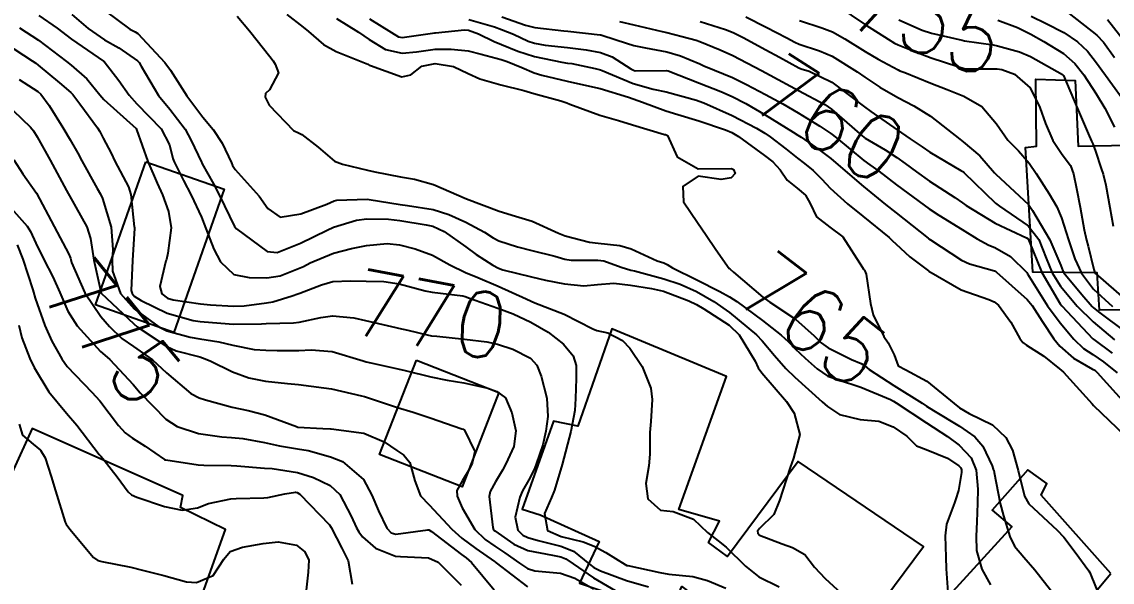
# Model space of a CAD drawing. Header units: metres. Extents: x 318500 to 325275, y 7408834 to 7428799.
# Drawn here: x 322709.2 to 322775.1, y 7418414.8 to 7418448.7 of the extents above; entities that cross this region are included whole.
import ezdxf
from ezdxf.enums import TextEntityAlignment as Align

# ---------------------------------------------------------------- set-up
doc = ezdxf.new("R2010")
doc.units = ezdxf.units.M
doc.header["$MEASUREMENT"] = 0
for name, color, linetype in [('Cotas', 45, 'Continuous'), ('Curvas de Nivel 1m', 11, 'Continuous'), ('Curvas de Nivel 5m', 15, 'Continuous'), ('Edificações', 30, 'Continuous'), ('Vias Primárias', 230, 'Continuous')]:
    doc.layers.add(name, color=color, linetype=linetype)
doc.styles.add('Style-STANDARD', font='STANDARD.shx')

msp = doc.modelspace()

# ---------------------------------------------------------------- linework, layer by layer
at = {"layer": 'Curvas de Nivel 1m', "flags": 128}
for points, elevation in [([(322710.201, 7418449.066), (322711.313, 7418448.299), (322712.18, 7418447.643), (322714.124, 7418446.297), (322714.16, 7418446.275), (322715.043, 7418445.136), (322715.658, 7418444.237), (322716.132, 7418443.717), (322717.598, 7418442.215), (322718.1, 7418441.23), (322718.306, 7418440.42), (322718.383, 7418440.206), (322718.962, 7418439.085), (322719.415, 7418438.19), (322720.04, 7418436.855), (322720.313, 7418436.176), (322720.78, 7418434.931), (322721.186, 7418434.162), (322721.999, 7418433.399), (322722.927, 7418433.21), (322723.996, 7418433.189), (322724.797, 7418433.319), (322726.005, 7418433.787), (322726.22, 7418433.883), (322726.612, 7418434.091), (322728.016, 7418434.673), (322729.114, 7418434.964), (322730.021, 7418435.153), (322731.262, 7418435.271), (322732.022, 7418435.188), (322732.967, 7418434.953), (322734.016, 7418434.557), (322735.066, 7418433.979), (322736.003, 7418433.502), (322736.758, 7418433.2), (322737.991, 7418432.683), (322739.686, 7418431.914), (322739.978, 7418431.771), (322740.21, 7418431.674), (322741.967, 7418430.995), (322743.716, 7418430.101), (322743.952, 7418429.999), (322744.609, 7418429.85), (322745.502, 7418429.394), (322745.941, 7418428.925), (322746.692, 7418427.822), (322747.22, 7418426.508), (322747.308, 7418425.816), (322747.213, 7418424.483), (322747.152, 7418423.817), (322747.151, 7418422.523), (322747.103, 7418421.817), (322746.91, 7418420.743), (322747.035, 7418419.818), (322747.81, 7418419.121), (322748.568, 7418419.039), (322749.802, 7418418.582), (322750.654, 7418417.767), (322751.29, 7418417.262), (322751.781, 7418416.89), (322752.946, 7418415.738), (322753.76, 7418415.095), (322754.976, 7418414.487)], 769), ([(322712.203, 7418449.131), (322713.18, 7418448.275), (322714.18, 7418447.585), (322715.034, 7418447.108), (322716.171, 7418446.332), (322716.265, 7418446.229), (322716.399, 7418445.995), (322717.439, 7418444.217), (322718.128, 7418443.389), (322719.054, 7418442.196), (322719.415, 7418441.502), (322720.042, 7418440.181), (322720.057, 7418440.148), (322720.089, 7418440.095), (322720.771, 7418438.87), (322721.126, 7418438.164), (322722.032, 7418436.303), (322722.149, 7418436.149), (322724.016, 7418434.779), (322724.622, 7418434.727), (322726.022, 7418435.292), (322727.636, 7418436.076), (322728.033, 7418436.261), (322729.407, 7418436.688), (322730.041, 7418436.759), (322731.342, 7418436.729), (322732.039, 7418436.649), (322733.628, 7418436.404), (322734.035, 7418436.309), (322734.712, 7418435.983), (322736.021, 7418435.066), (322736.662, 7418434.605), (322737.666, 7418433.945), (322738.007, 7418433.767), (322738.27, 7418433.672), (322740, 7418433.246), (322740.854, 7418433.045), (322741.994, 7418432.818), (322743.157, 7418432.708), (322743.994, 7418432.787), (322744.983, 7418432.858), (322745.994, 7418432.744), (322747.259, 7418432.55), (322747.988, 7418432.376), (322749.526, 7418431.787), (322749.977, 7418431.574), (322750.428, 7418431.319), (322751.958, 7418430.314), (322752.556, 7418429.744), (322753.524, 7418428.144), (322753.71, 7418427.732), (322753.926, 7418427.436), (322755.424, 7418425.707), (322755.89, 7418425.001), (322756.229, 7418423.695), (322755.856, 7418422.27), (322755.643, 7418421.703), (322755.21, 7418420.328), (322755, 7418419.712), (322754.657, 7418418.868), (322753.794, 7418418.011), (322753.677, 7418417.845), (322753.68, 7418417.731), (322753.789, 7418417.607), (322755.161, 7418417.087), (322755.782, 7418416.874), (322756.531, 7418416.442), (322757.118, 7418415.68), (322757.76, 7418414.996), (322759.208, 7418413.655)], 768), ([(322714.206, 7418449.348), (322715.709, 7418448.237), (322716.03, 7418448.075), (322716.187, 7418447.968), (322717.833, 7418446.213), (322718.163, 7418445.765), (322719.153, 7418444.195), (322720.121, 7418442.921), (322720.743, 7418442.171), (322721.288, 7418441.348), (322721.852, 7418440.154), (322721.925, 7418439.99), (322722.084, 7418439.748), (322723.535, 7418438.135), (322724.049, 7418437.381), (322724.792, 7418436.87), (322726.044, 7418437.064), (322727.632, 7418437.655), (322728.057, 7418437.854), (322728.228, 7418437.897), (322730.058, 7418437.941), (322730.174, 7418437.932), (322732.054, 7418437.627), (322732.493, 7418437.574), (322734.05, 7418437.331), (322735.004, 7418437.022), (322736.039, 7418436.558), (322737.164, 7418435.953), (322737.691, 7418435.609), (322738.025, 7418435.429), (322739.159, 7418435.06), (322740.019, 7418434.846), (322741.414, 7418434.498), (322742.014, 7418434.317), (322742.391, 7418434.261), (322744.014, 7418434.258), (322744.367, 7418434.208), (322745.417, 7418433.839), (322746.007, 7418433.657), (322746.23, 7418433.604), (322748, 7418433.127), (322748.995, 7418432.795), (322749.989, 7418432.364), (322751.026, 7418431.764), (322751.97, 7418431.097), (322753.6, 7418429.733), (322753.946, 7418429.372), (322754.699, 7418428.48), (322755.389, 7418427.708), (322755.922, 7418427.18), (322757.585, 7418425.675), (322757.896, 7418425.4), (322758.634, 7418424.917), (322759.884, 7418424.61), (322761.006, 7418424.511), (322761.878, 7418424.175), (322762.707, 7418423.607), (322763.286, 7418423.02), (322763.862, 7418422.796), (322765.156, 7418422.278), (322765.852, 7418421.798), (322765.964, 7418421.681), (322766.011, 7418421.568), (322766.017, 7418421.398), (322765.831, 7418420.323), (322765.653, 7418419.741), (322765.577, 7418419.572), (322765.094, 7418418.283), (322765.021, 7418417.578), (322765.066, 7418416.288), (322765.084, 7418415.577), (322765.172, 7418414.153)], 767), ([(322758.473, 7418449.667), (322760.203, 7418448.508), (322761.575, 7418447.629), (322761.962, 7418447.398), (322762.187, 7418447.289), (322763.385, 7418446.804), (322764.179, 7418446.514), (322765.776, 7418445.972), (322766.173, 7418445.864), (322766.447, 7418445.84), (322768.173, 7418445.845), (322768.444, 7418445.807), (322769.217, 7418445.524), (322770.158, 7418444.682), (322770.744, 7418443.504), (322771.089, 7418442.537), (322771.534, 7418441.496), (322772.102, 7418440.662), (322772.591, 7418439.978), (322772.782, 7418439.48), (322772.967, 7418438.586), (322773.194, 7418437.473), (322773.424, 7418436.085), (322773.572, 7418435.467), (322773.674, 7418435.112), (322774.012, 7418433.702), (322774.065, 7418433.514), (322774.11, 7418433.458), (322775.986, 7418431.819)], 756), ([(322772.512, 7418449.189), (322774.196, 7418447.877), (322774.589, 7418447.454), (322775.271, 7418446.534)], 752), ([(322722.203, 7418449.022), (322722.944, 7418448.142), (322724.175, 7418446.589), (322724.369, 7418446.325), (322724.498, 7418446.125), (322724.689, 7418445.596), (322724.147, 7418444.567), (322723.922, 7418444.354), (322723.891, 7418444.132), (322724.133, 7418443.644), (322725.602, 7418442.108), (322725.948, 7418441.942), (322726.108, 7418441.859), (322727.104, 7418441.089), (322728.092, 7418440.259), (322728.567, 7418440.065), (322730.085, 7418439.699), (322730.522, 7418439.604), (322732.079, 7418439.298), (322732.93, 7418439.154), (322734.073, 7418438.832), (322736.06, 7418437.97), (322738.049, 7418437.227), (322739.041, 7418436.93), (322740.041, 7418436.624), (322741.632, 7418435.894), (322742.028, 7418435.736), (322743.505, 7418435.348), (322744.024, 7418435.29), (322745.335, 7418435.152), (322746.021, 7418434.939), (322747.609, 7418434.219), (322748.013, 7418434.087), (322748.201, 7418433.996), (322748.522, 7418433.802), (322749.999, 7418433.072), (322751.383, 7418432.365), (322751.984, 7418432.04), (322752.426, 7418431.746), (322753.963, 7418430.606), (322755.11, 7418429.713), (322755.544, 7418429.304), (322755.942, 7418428.888), (322756.562, 7418428.316), (322757.28, 7418427.68), (322757.924, 7418427.243), (322758.578, 7418427.005), (322759.914, 7418426.571), (322761.706, 7418425.819), (322761.901, 7418425.716), (322762.055, 7418425.618), (322763.882, 7418424.413), (322765.154, 7418423.577), (322765.865, 7418423.061), (322766.595, 7418422.297), (322766.903, 7418421.554), (322766.998, 7418420.387), (322766.983, 7418419.553), (322766.944, 7418418.411), (322766.887, 7418417.554), (322766.92, 7418416.692), (322767.242, 7418415.548), (322767.756, 7418414.599)], 766), ([(322728.202, 7418448.888), (322729.53, 7418448.057), (322730.186, 7418447.617), (322731.163, 7418447.018), (322732.178, 7418446.782), (322733.044, 7418446.872), (322734.18, 7418447.023), (322735.139, 7418447.022), (322736.18, 7418446.925), (322736.95, 7418446.731), (322738.175, 7418446.403), (322738.53, 7418446.291), (322739.409, 7418445.921), (322740.165, 7418445.596), (322740.62, 7418445.449), (322742.158, 7418445.093), (322743.15, 7418444.88), (322744.152, 7418444.639), (322745.862, 7418444.116), (322746.143, 7418444.024), (322746.705, 7418443.824), (322748.132, 7418443.304), (322748.845, 7418443.084), (322750.124, 7418442.697), (322751.724, 7418442.148), (322752.113, 7418441.983), (322752.515, 7418441.746), (322754.099, 7418440.601), (322754.589, 7418440.217), (322755.039, 7418439.716), (322755.465, 7418439.093), (322756.074, 7418438.608), (322756.568, 7418438.193), (322756.863, 7418437.688), (322757.247, 7418436.881), (322758.039, 7418436.264), (322758.824, 7418435.662), (322760.012, 7418433.816), (322760.082, 7418433.72), (322760.136, 7418433.648), (322760.237, 7418433.417), (322760.513, 7418431.642), (322760.66, 7418430.95), (322761.312, 7418429.63), (322761.575, 7418429.254), (322761.939, 7418428.526), (322762.179, 7418427.863), (322762.645, 7418427.609), (322763.92, 7418426.925), (322765.567, 7418425.573), (322765.896, 7418425.312), (322766.47, 7418424.983), (322767.881, 7418424.283), (322768.682, 7418423.528), (322769.099, 7418422.758), (322769.439, 7418421.516), (322769.827, 7418419.979), (322770.083, 7418419.507), (322771.796, 7418417.906), (322772.187, 7418417.484), (322772.891, 7418416.583), (322773.705, 7418415.461), (322773.768, 7418415.353), (322774.542, 7418413.448)], 764), ([(322730.202, 7418448.867), (322731.54, 7418448.03), (322731.947, 7418447.783), (322732.187, 7418447.741), (322734.006, 7418447.993), (322734.162, 7418448.019), (322734.19, 7418448.019), (322735.958, 7418448.207), (322736.193, 7418448.183), (322736.792, 7418447.961), (322737.741, 7418447.503), (322738.184, 7418447.318), (322739.173, 7418446.918), (322740.177, 7418446.576), (322741.834, 7418446.233), (322742.173, 7418446.191), (322742.439, 7418446.152), (322743.842, 7418445.865), (322744.169, 7418445.787), (322744.279, 7418445.748), (322746.157, 7418444.947), (322747.367, 7418444.603), (322748.15, 7418444.45), (322749.976, 7418443.949), (322750.142, 7418443.89), (322750.423, 7418443.776), (322752.129, 7418443.02), (322753.614, 7418442.239), (322754.113, 7418441.946), (322754.445, 7418441.725), (322755.383, 7418440.991), (322756.097, 7418440.433), (322756.517, 7418440.117), (322757.041, 7418439.686), (322757.561, 7418439.156), (322758.074, 7418438.607), (322759.116, 7418437.659), (322760.049, 7418436.918), (322761.63, 7418435.626), (322761.837, 7418435.432), (322762.026, 7418435.236), (322762.874, 7418434.463), (322764.01, 7418433.61), (322764.04, 7418433.59), (322765.993, 7418432.464), (322767.662, 7418431.868), (322767.983, 7418431.745), (322768.236, 7418431.536), (322768.985, 7418430.505), (322769.533, 7418429.516), (322769.711, 7418429.277), (322769.946, 7418429.121), (322770.986, 7418428.453), (322771.932, 7418427.674), (322772.037, 7418427.595), (322772.175, 7418427.486), (322773.901, 7418425.556), (322773.994, 7418425.459), (322775.874, 7418423.667)], 763), ([(322736.203, 7418448.821), (322737.77, 7418448.373), (322738.194, 7418448.226), (322738.909, 7418447.929), (322739.792, 7418447.521), (322740.185, 7418447.384), (322740.823, 7418447.264), (322742.182, 7418447.125), (322743.304, 7418446.996), (322744.18, 7418446.833), (322744.886, 7418446.559), (322746.011, 7418445.832), (322746.169, 7418445.75), (322746.272, 7418445.726), (322748.169, 7418445.734), (322748.259, 7418445.718), (322750.158, 7418444.971), (322751.445, 7418444.467), (322752.146, 7418444.163), (322752.964, 7418443.742), (322754.13, 7418443.059), (322755.819, 7418441.999), (322756.112, 7418441.82), (322756.304, 7418441.697), (322757.382, 7418440.96), (322758.097, 7418440.409), (322758.974, 7418439.661), (322760.076, 7418438.71), (322761.405, 7418437.63), (322762.053, 7418437.121), (322763.984, 7418435.591), (322764.008, 7418435.568), (322764.03, 7418435.553), (322764.136, 7418435.482), (322766.017, 7418434.259), (322766.491, 7418434.039), (322768.011, 7418433.619), (322768.065, 7418433.594), (322768.131, 7418433.538), (322769.985, 7418431.871), (322770.283, 7418431.507), (322770.894, 7418430.573), (322771.596, 7418429.494), (322771.946, 7418429.061), (322772.786, 7418428.325), (322773.932, 7418427.667), (322774.063, 7418427.59), (322774.212, 7418427.456), (322775.902, 7418425.58)], 762), ([(322738.206, 7418448.978), (322739.643, 7418448.474), (322740.196, 7418448.332), (322741.952, 7418448.134), (322742.193, 7418448.109), (322744.153, 7418447.898), (322744.19, 7418447.892), (322744.309, 7418447.858), (322745.744, 7418447.395), (322746.184, 7418447.25), (322746.896, 7418447.11), (322748.181, 7418446.878), (322749.011, 7418446.631), (322750.174, 7418446.14), (322750.426, 7418446.03), (322751.074, 7418445.766), (322752.163, 7418445.31), (322753.001, 7418444.898), (322754.148, 7418444.288), (322755.199, 7418443.714), (322756.132, 7418443.167), (322757.44, 7418442.361), (322758.114, 7418441.922), (322758.438, 7418441.667), (322760.097, 7418440.3), (322760.472, 7418440.022), (322761.003, 7418439.636), (322762.078, 7418438.815), (322763.743, 7418437.595), (322764.057, 7418437.372), (322764.644, 7418436.991), (322766.038, 7418436.12), (322766.956, 7418435.556), (322767.654, 7418435.173), (322768.025, 7418435.014), (322768.969, 7418434.476), (322769.949, 7418433.511), (322770.009, 7418433.425), (322771.215, 7418431.498), (322771.965, 7418430.462), (322772.795, 7418429.477), (322773.389, 7418428.913), (322773.941, 7418428.54), (322774.593, 7418428.107), (322775.423, 7418427.438)], 761), ([(322750.204, 7418448.704), (322751.742, 7418448.211), (322752.194, 7418448.039), (322752.802, 7418447.744), (322754.183, 7418446.999), (322755.005, 7418446.544), (322756.172, 7418445.901), (322756.317, 7418445.843), (322756.804, 7418445.69), (322758.16, 7418445.028), (322759.987, 7418443.652), (322760.138, 7418443.529), (322760.526, 7418443.252), (322762.118, 7418442.146), (322762.901, 7418441.608), (322763.622, 7418441.114), (322764.102, 7418440.803), (322765.974, 7418439.689), (322766.091, 7418439.621), (322766.12, 7418439.599), (322766.149, 7418439.569), (322768.063, 7418437.717), (322768.309, 7418437.536), (322770.042, 7418436.337), (322770.69, 7418435.503), (322771.137, 7418434.381), (322771.491, 7418433.495), (322771.998, 7418432.686), (322773.012, 7418431.475), (322773.966, 7418430.516), (322775.263, 7418429.44)], 759), ([(322752.966, 7418448.985), (322754.199, 7418448.354), (322755.452, 7418447.711), (322755.937, 7418447.453), (322756.186, 7418447.338), (322757.424, 7418446.923), (322758.179, 7418446.606), (322759.703, 7418445.655), (322760.165, 7418445.328), (322761.066, 7418444.727), (322762.147, 7418444.103), (322763.124, 7418443.605), (322764.131, 7418442.98), (322765.914, 7418441.572), (322766.109, 7418441.425), (322767.118, 7418440.572), (322768.009, 7418439.541), (322768.089, 7418439.455), (322768.923, 7418438.681), (322770.062, 7418437.625), (322770.146, 7418437.509), (322770.308, 7418437.256), (322771.355, 7418435.497), (322772.014, 7418433.938), (322772.127, 7418433.604), (322772.2, 7418433.487), (322773.283, 7418432.178), (322773.904, 7418431.461), (322773.979, 7418431.385), (322774.299, 7418431.131), (322775.957, 7418429.869)], 758), ([(322756.206, 7418448.77), (322757.566, 7418448.313), (322758.196, 7418448.085), (322758.96, 7418447.662), (322760.182, 7418446.894), (322760.971, 7418446.431), (322762.172, 7418445.779), (322762.281, 7418445.728), (322762.579, 7418445.614), (322764.161, 7418444.975), (322765.138, 7418444.597), (322766.149, 7418444.189), (322767.245, 7418443.553), (322768.124, 7418442.504), (322768.807, 7418441.53), (322769.45, 7418440.867), (322770.096, 7418440.134), (322770.527, 7418439.506), (322771.305, 7418438.264), (322771.765, 7418437.493), (322772.05, 7418436.813), (322772.473, 7418435.483), (322772.87, 7418434.329), (322773.262, 7418433.471), (322773.996, 7418432.497), (322775.136, 7418431.443)], 757), ([(322768.209, 7418448.792), (322769.389, 7418448.335), (322770.196, 7418447.933), (322770.99, 7418447.502), (322772.183, 7418446.771), (322772.868, 7418446.171), (322773.405, 7418445.471), (322774.153, 7418444.316), (322774.683, 7418443.452), (322775.252, 7418442.314)], 754), ([(322770.213, 7418449.024), (322771.124, 7418448.583), (322772.198, 7418448.042), (322773.021, 7418447.478), (322773.624, 7418446.908), (322774.177, 7418446.199), (322774.486, 7418445.768), (322774.717, 7418445.452), (322776.141, 7418443.486)], 753), ([(322774.837, 7418448.824), (322775.918, 7418447.434)], 751), ([(322708.176, 7418447.39), (322709.809, 7418446.315), (322710.022, 7418446.175), (322710.158, 7418446.068), (322711.461, 7418444.983), (322712.141, 7418444.411), (322712.203, 7418444.352), (322712.26, 7418444.288), (322712.685, 7418443.729), (322713.756, 7418442.265), (322713.891, 7418442.047), (322714.104, 7418441.636), (322714.569, 7418440.727), (322714.807, 7418440.249), (322715.617, 7418438.687), (322715.769, 7418438.234), (322715.978, 7418436.284), (322715.987, 7418436.231), (322715.989, 7418436.19), (322715.86, 7418434.232), (322715.787, 7418432.429), (322715.848, 7418432.232), (322715.978, 7418432.087), (322716.391, 7418431.808), (322717.962, 7418431.039), (322719.543, 7418430.6), (322719.955, 7418430.546), (322721.712, 7418430.395), (322721.954, 7418430.384), (322723.674, 7418430.413), (322723.954, 7418430.423), (322725.604, 7418430.456), (322725.956, 7418430.496), (322727.255, 7418430.787), (322727.962, 7418430.897), (322729.25, 7418430.768), (322729.958, 7418430.602), (322731.791, 7418430.184), (322731.952, 7418430.149), (322732.527, 7418430.011), (322733.685, 7418429.732), (322733.947, 7418429.684), (322734.285, 7418429.648), (322735.945, 7418429.481), (322737.304, 7418429.31), (322737.942, 7418429.175), (322738.875, 7418428.861), (322739.934, 7418428.317), (322740.314, 7418427.906), (322740.584, 7418427.24), (322740.934, 7418425.9), (322740.983, 7418424.8), (322740.864, 7418423.9), (322740.68, 7418423.084), (322740.287, 7418421.906), (322740.163, 7418421.589), (322739.836, 7418420.96), (322739.456, 7418420.285), (322739.288, 7418419.918), (322739.016, 7418418.708), (322739.175, 7418417.919), (322739.474, 7418417.602), (322739.786, 7418417.46), (322740.396, 7418417.292), (322741.78, 7418416.938), (322742.55, 7418416.65), (322743.51, 7418415.864), (322743.767, 7418415.658), (322744.17, 7418415.448), (322745.755, 7418414.863), (322747.085, 7418414.482)], 771), ([(322709.01, 7418445.188), (322710.142, 7418444.475), (322710.328, 7418444.308), (322710.821, 7418443.612), (322711.652, 7418442.295), (322712.102, 7418441.537), (322712.554, 7418440.742), (322712.809, 7418440.279), (322713.734, 7418438.596), (322713.926, 7418438.262), (322714.056, 7418437.98), (322714.57, 7418436.252), (322714.671, 7418434.904), (322714.635, 7418434.251), (322714.663, 7418433.587), (322715.142, 7418432.243), (322715.966, 7418431.313), (322717.465, 7418430.215), (322717.948, 7418429.97), (322719.36, 7418429.605), (322719.943, 7418429.502), (322721.085, 7418429.306), (322721.94, 7418429.109), (322723.22, 7418428.854), (322723.937, 7418428.807), (322724.609, 7418428.792), (322725.937, 7418428.787), (322726.674, 7418428.825), (322727.937, 7418428.736), (322729.818, 7418428.164), (322729.931, 7418428.125), (322729.993, 7418428.112), (322730.288, 7418428.045), (322731.925, 7418427.685), (322732.355, 7418427.583), (322733.918, 7418427.2), (322734.899, 7418426.997), (322735.913, 7418426.825), (322737.351, 7418426.505), (322737.906, 7418426.315), (322738.435, 7418425.932), (322738.803, 7418425.01), (322739.049, 7418423.922), (322738.924, 7418422.988), (322738.444, 7418421.931), (322738.239, 7418421.539), (322737.833, 7418420.83), (322737.505, 7418420.264), (322737.432, 7418419.946), (322737.656, 7418418.079), (322737.712, 7418417.941), (322737.75, 7418417.901), (322737.789, 7418417.873), (322738.933, 7418417.075), (322739.778, 7418416.684), (322741.279, 7418416.391), (322741.774, 7418416.296), (322742.072, 7418416.184), (322742.52, 7418415.879), (322743.758, 7418415.032), (322745.65, 7418413.922)], 772), ([(322708.132, 7418443.822), (322709.709, 7418442.316), (322709.886, 7418442.092), (322710.104, 7418441.724), (322710.888, 7418440.302), (322711.883, 7418438.471), (322711.984, 7418438.291), (322712.058, 7418438.15), (322713.11, 7418436.274), (322713.331, 7418435.578), (322713.527, 7418434.267), (322713.98, 7418432.26), (322715.953, 7418430.403), (322716.158, 7418430.228), (322717.938, 7418429.029), (322718.511, 7418428.777), (322719.932, 7418428.403), (322720.106, 7418428.352), (322720.571, 7418428.17), (322721.92, 7418427.493), (322722.914, 7418427.141), (322723.912, 7418426.93), (322725.235, 7418426.786), (322725.909, 7418426.725), (322727.447, 7418426.537), (322727.906, 7418426.466), (322729.714, 7418426.052), (322729.899, 7418426.003), (322729.964, 7418425.984), (322731.89, 7418425.345), (322732.844, 7418425.047), (322733.881, 7418424.716), (322735.794, 7418424.047), (322735.871, 7418424.022), (322735.955, 7418423.969), (322736.577, 7418422.679), (322736.407, 7418421.962), (322736.221, 7418421.588), (322735.834, 7418420.925), (322735.482, 7418420.316), (322735.503, 7418419.973), (322735.809, 7418419.269), (322736.574, 7418417.958), (322737.19, 7418417.355), (322737.78, 7418416.938), (322738.378, 7418416.533), (322739.268, 7418415.918), (322739.765, 7418415.598), (322740.212, 7418415.457), (322741.761, 7418415.315), (322742.616, 7418415.018), (322743.748, 7418414.371)], 773), ([(322708.691, 7418440.331), (322709.238, 7418439.483), (322710.06, 7418438.31), (322711.14, 7418436.299), (322712.013, 7418434.624), (322712.11, 7418434.388), (322712.135, 7418434.288), (322712.177, 7418434.118), (322712.989, 7418432.275), (322713.959, 7418430.856), (322714.48, 7418430.252), (322715.22, 7418429.518), (322715.938, 7418429.022), (322717.076, 7418428.219), (322717.918, 7418427.428), (322719.395, 7418426.185), (322719.896, 7418425.92), (322720.275, 7418425.794), (322721.888, 7418425.357), (322722.872, 7418425.153), (322723.882, 7418424.902), (322725.792, 7418424.181), (322725.871, 7418424.156), (322727.388, 7418424.077), (322727.854, 7418424.054), (322727.87, 7418424.055), (322727.892, 7418424.047), (322729.867, 7418423.779), (322731.089, 7418423.259), (322731.857, 7418422.741), (322732.285, 7418422.444), (322732.647, 7418422.008), (322732.939, 7418420.898), (322733.279, 7418419.998), (322733.812, 7418419.45), (322735.19, 7418417.976), (322735.785, 7418417.428), (322736.625, 7418416.804), (322737.771, 7418416.01), (322737.815, 7418415.983), (322737.869, 7418415.939), (322739.749, 7418414.483)], 774), ([(322708.885, 7418435.193), (322709.245, 7418434.321), (322709.837, 7418432.458), (322709.875, 7418432.312), (322709.975, 7418431.955), (322710.558, 7418430.301), (322710.993, 7418429.347), (322711.587, 7418428.285), (322711.923, 7418427.82), (322713.414, 7418426.265), (322713.892, 7418425.736), (322715.032, 7418424.243), (322715.427, 7418423.798), (322715.862, 7418423.476), (322716.636, 7418422.996), (322717.811, 7418422.201), (322717.85, 7418422.18), (322717.881, 7418422.169), (322719.845, 7418421.866), (322720.177, 7418421.843), (322721.845, 7418421.822), (322722.185, 7418421.804), (322723.843, 7418421.67), (322724.326, 7418421.64), (322725.84, 7418421.408), (322726.821, 7418421.1), (322727.828, 7418420.613), (322728.407, 7418420.064), (322729.102, 7418418.755), (322729.417, 7418418.054), (322729.551, 7418417.816), (322729.785, 7418417.509), (322730.575, 7418416.829), (322731.773, 7418416.349), (322732.077, 7418416.319), (322733.773, 7418416.245), (322734.351, 7418415.984), (322735.749, 7418414.58)], 776), ([(322708.987, 7418430.324), (322709.181, 7418429.56), (322709.656, 7418428.314), (322709.922, 7418427.755), (322710.801, 7418426.296), (322711.881, 7418424.987), (322712.505, 7418424.274), (322713.852, 7418422.497), (322713.966, 7418422.373), (322714.082, 7418422.257), (322714.935, 7418421.142), (322715.606, 7418420.233), (322715.817, 7418420.053), (322716.136, 7418419.905), (322717.807, 7418419.338), (322718.863, 7418419.13), (322719.806, 7418419.269), (322720.46, 7418419.521), (322721.815, 7418419.805), (322722.139, 7418419.822), (322723.816, 7418419.861), (322724.046, 7418419.888), (322725.085, 7418420.107), (322725.719, 7418420.204), (322725.821, 7418420.193), (322725.994, 7418420.097), (322727.793, 7418418.237), (322727.893, 7418418.069), (322728.537, 7418416.822), (322728.911, 7418416.053), (322729.156, 7418414.641)], 777), ([(322709.009, 7418424.323), (322709.217, 7418423.673), (322709.858, 7418423.127), (322710.308, 7418422.757), (322710.587, 7418422.299), (322710.959, 7418421.168), (322711.216, 7418420.289), (322711.792, 7418418.408), (322711.855, 7418418.279), (322712.082, 7418417.982), (322713.509, 7418416.263), (322713.767, 7418416.085), (322714.008, 7418416.015), (322715.762, 7418415.674), (322716.477, 7418415.502), (322717.754, 7418415.161), (322719.141, 7418414.794), (322719.748, 7418414.741), (322720.742, 7418415.178), (322721.391, 7418416.156), (322721.775, 7418416.616), (322722.514, 7418416.876), (322723.78, 7418417.115), (322724.677, 7418417.215), (322725.779, 7418417.009), (322726.283, 7418416.601), (322726.532, 7418416.089), (322726.485, 7418415.364), (322726.356, 7418414.091)], 778)]:
    msp.add_lwpolyline(points, dxfattribs=dict(at, elevation=elevation))
at = {"layer": 'Curvas de Nivel 5m', "flags": 128}
for points, elevation in [([(322725.2, 7418449.12), (322726.194, 7418448.357), (322726.508, 7418448.095), (322727.413, 7418447.313), (322728.178, 7418446.895), (322730.097, 7418446.125), (322730.17, 7418446.082), (322730.191, 7418446.07), (322730.262, 7418446.049), (322732.16, 7418445.352), (322732.696, 7418445.478), (322733.367, 7418446.002), (322734.172, 7418446.166), (322735.278, 7418445.979), (322736.164, 7418445.551), (322736.883, 7418445.236), (322738.154, 7418444.871), (322739.543, 7418444.525), (322740.147, 7418444.352), (322741.773, 7418443.894), (322742.138, 7418443.781), (322742.32, 7418443.704), (322744.128, 7418443.04), (322745.264, 7418442.702), (322746.119, 7418442.441), (322748.048, 7418441.873), (322748.111, 7418441.858), (322748.234, 7418441.808), (322748.815, 7418440.517), (322750.09, 7418439.78), (322752.091, 7418439.801), (322752.225, 7418439.749), (322752.325, 7418439.509), (322752.082, 7418439.247), (322751.471, 7418439.149), (322750.084, 7418439.352), (322749.153, 7418438.715), (322749.188, 7418437.793), (322750.041, 7418436.528), (322750.574, 7418435.772), (322751.151, 7418434.893), (322751.955, 7418433.751), (322752.009, 7418433.703), (322752.224, 7418433.531), (322753.984, 7418432.025), (322754.423, 7418431.723), (322755.965, 7418430.681), (322757.087, 7418429.683), (322757.529, 7418429.26), (322757.943, 7418428.959), (322759.345, 7418428.247), (322759.934, 7418428.008), (322760.154, 7418427.869), (322760.428, 7418427.643), (322761.916, 7418426.662), (322763.63, 7418425.594), (322763.897, 7418425.419), (322764.313, 7418425.167), (322765.879, 7418424.203), (322766.814, 7418423.556), (322767.307, 7418422.991), (322767.853, 7418421.802), (322767.928, 7418421.616), (322767.956, 7418421.538), (322767.976, 7418421.411), (322768.341, 7418419.532), (322768.552, 7418418.786), (322768.94, 7418417.523), (322769.218, 7418416.952), (322769.778, 7418416.276), (322770.446, 7418415.503), (322771.745, 7418413.845)], 765), ([(322745.332, 7418448.714), (322746.2, 7418448.494), (322747.908, 7418448.099), (322748.193, 7418448.034), (322749.121, 7418447.796), (322749.97, 7418447.565), (322750.187, 7418447.492), (322751.42, 7418446.999), (322752.179, 7418446.652), (322753.916, 7418445.733), (322754.168, 7418445.597), (322754.439, 7418445.452), (322756.152, 7418444.533), (322757.737, 7418443.676), (322758.136, 7418443.401), (322759.843, 7418441.924), (322760.111, 7418441.69), (322760.174, 7418441.649), (322761.399, 7418440.927), (322762.098, 7418440.462), (322762.592, 7418440.109), (322763.284, 7418439.602), (322764.082, 7418439.035), (322765.597, 7418438.045), (322766.062, 7418437.733), (322766.299, 7418437.566), (322768.044, 7418436.5), (322769.938, 7418435.605), (322770.031, 7418435.551), (322770.061, 7418435.51), (322770.086, 7418435.453), (322770.87, 7418433.501), (322771.982, 7418431.618), (322772.082, 7418431.488), (322773.951, 7418429.505), (322774.003, 7418429.459), (322775.125, 7418428.626)], 760), ([(322762.208, 7418448.799), (322763.623, 7418448.175), (322764.196, 7418448.002), (322766.049, 7418447.571), (322766.19, 7418447.542), (322767.931, 7418447.288), (322768.187, 7418447.233), (322769.523, 7418446.859), (322770.181, 7418446.587), (322772.118, 7418445.491), (322772.169, 7418445.443), (322772.997, 7418443.477), (322773.665, 7418441.919), (322773.864, 7418441.464), (322773.943, 7418441.297), (322774.104, 7418440.858), (322774.452, 7418439.813), (322774.576, 7418439.453), (322774.737, 7418438.794), (322774.97, 7418437.446), (322775.178, 7418436.308)], 755), ([(322709.028, 7418448.327), (322710.179, 7418447.571), (322711.871, 7418446.293), (322712.158, 7418446.07), (322713.108, 7418445.234), (322713.898, 7418444.264), (322714.136, 7418443.982), (322716.082, 7418442.23), (322716.109, 7418442.168), (322716.793, 7418440.223), (322717.369, 7418438.919), (322717.68, 7418438.214), (322718.045, 7418437.201), (322718.21, 7418436.207), (322718.015, 7418434.684), (322717.918, 7418434.304), (322717.893, 7418434.211), (322717.531, 7418432.671), (322717.633, 7418432.213), (322717.976, 7418431.963), (322718.319, 7418431.861), (322719.972, 7418431.615), (322720.595, 7418431.546), (322721.97, 7418431.47), (322722.621, 7418431.493), (322723.973, 7418431.668), (322724.356, 7418431.742), (322725.519, 7418432.107), (322725.86, 7418432.224), (322725.982, 7418432.265), (322727.297, 7418432.773), (322727.993, 7418432.969), (322729.051, 7418433.003), (322729.994, 7418432.983), (322731.068, 7418432.96), (322731.992, 7418432.831), (322733.578, 7418432.405), (322733.985, 7418432.316), (322735.853, 7418432.1), (322735.981, 7418432.067), (322736.257, 7418431.966), (322737.971, 7418431.358), (322738.887, 7418431.006), (322739.959, 7418430.501), (322741.01, 7418429.899), (322741.943, 7418429.174), (322742.527, 7418428.472), (322742.705, 7418427.878), (322742.707, 7418427.09), (322742.664, 7418425.879), (322742.617, 7418425.151), (322742.386, 7418423.882), (322741.85, 7418421.89), (322741.385, 7418420.336), (322741.202, 7418419.896), (322740.778, 7418418.927), (322740.97, 7418417.898), (322741.786, 7418417.538), (322743.121, 7418417.208), (322743.781, 7418416.941), (322744.498, 7418416.57), (322745.669, 7418415.832), (322745.769, 7418415.782), (322745.832, 7418415.766), (322747.763, 7418415.342), (322748.304, 7418415.259), (322749.76, 7418415.1), (322750.654, 7418414.869), (322751.75, 7418414.412)], 770), ([(322708.054, 7418437.945), (322709.495, 7418436.318), (322709.702, 7418435.99), (322710.02, 7418435.293), (322710.513, 7418434.305), (322711.05, 7418433.243), (322711.483, 7418432.295), (322711.963, 7418431.178), (322712.53, 7418430.274), (322713.935, 7418428.729), (322714.189, 7418428.513), (322714.508, 7418428.251), (322715.907, 7418426.724), (322716.331, 7418426.224), (322717.877, 7418424.637), (322718.57, 7418424.193), (322719.866, 7418423.772), (322721.273, 7418423.568), (322721.864, 7418423.529), (322722.548, 7418423.459), (322723.861, 7418423.217), (322724.751, 7418423.009), (322725.857, 7418422.835), (322726.503, 7418422.737), (322727.853, 7418422.355), (322728.576, 7418422.063), (322729.834, 7418420.982), (322730.343, 7418420.042), (322730.748, 7418419.094), (322731.258, 7418418.028), (322731.512, 7418417.747), (322731.787, 7418417.676), (322733.735, 7418417.936), (322733.789, 7418417.932), (322733.943, 7418417.833), (322735.775, 7418416.443), (322736.047, 7418416.24), (322736.366, 7418415.961), (322737.745, 7418414.299)], 775)]:
    msp.add_lwpolyline(points, dxfattribs=dict(at, elevation=elevation))
at = {"layer": 'Edificações'}
for points in [[(322784.107, 7418441.381), (322784.681, 7418431.368), (322774.346, 7418431.235), (322774.213, 7418433.485), (322770.327, 7418433.529), (322769.885, 7418441.073), (322770.548, 7418441.161), (322770.504, 7418445.219), (322772.889, 7418445.131), (322773.065, 7418441.161)], [(322716.679, 7418440.215), (322721.411, 7418438.551), (322718.363, 7418429.885), (322713.632, 7418431.549)], [(322740.518, 7418418.835), (322744.087, 7418417.219), (322742.897, 7418414.7), (322748.37, 7418412.846), (322749.087, 7418414.499), (322757.272, 7418408.272), (322763.703, 7418416.932), (322756.137, 7418422.066), (322751.854, 7418416.314), (322750.711, 7418417.17), (322751.377, 7418418.453), (322748.903, 7418419.166), (322751.804, 7418427.211), (322744.856, 7418430.11), (322742.809, 7418424.217), (322741.334, 7418424.502), (322739.43, 7418419.178)], [(322733.041, 7418428.198), (322738.028, 7418426.251), (322735.801, 7418420.545), (322730.814, 7418422.491)], [(322775.036, 7418415.296), (322770.825, 7418420.027), (322771.16, 7418420.744), (322770.012, 7418421.557), (322767.858, 7418419.119), (322769.055, 7418418.116), (322765.035, 7418413.719), (322769.15, 7418408.223)]]:
    msp.add_lwpolyline(points, close=True, dxfattribs=at)
msp.add_lwpolyline([(322719.801, 7418413.215), (322721.489, 7418417.952), (322718.765, 7418419.283), (322718.913, 7418420.022), (322709.792, 7418424.059), (322708.578, 7418421.368)], dxfattribs=at)
at = {"layer": 'Vias Primárias'}
for points in [[(323715.644, 7420145.548, 0), (323709.04, 7420132.939)], [(323831.088, 7420001.787, 0), (323833.844, 7420008.443, 0.220888)], [(322871.755, 7418055.651, 0.000002), (322880.943, 7418048.886, -0.018146)]]:
    msp.add_lwpolyline(points, format="xyb", dxfattribs=at)

# ---------------------------------------------------------------- texts
at = {"layer": 'Cotas', "style": 'Style-STANDARD'}
for s, rotation, p in [('755', 339.25237, (322763.964, 7418448.733, 755)), ('760', 327.84919, (322758.063, 7418442.8, 760)), ('765', 322.30542, (322757.021, 7418430.649, 765)), ('775', 309.26148, (322714.662, 7418429.896, 775)), ('770', 349.36008, (322733.888, 7418430.95, 770))]:
    msp.add_text(s, height=4, rotation=rotation, dxfattribs=at).set_placement(p, align=Align.MIDDLE_CENTER)

doc.saveas('drawing.dxf')
